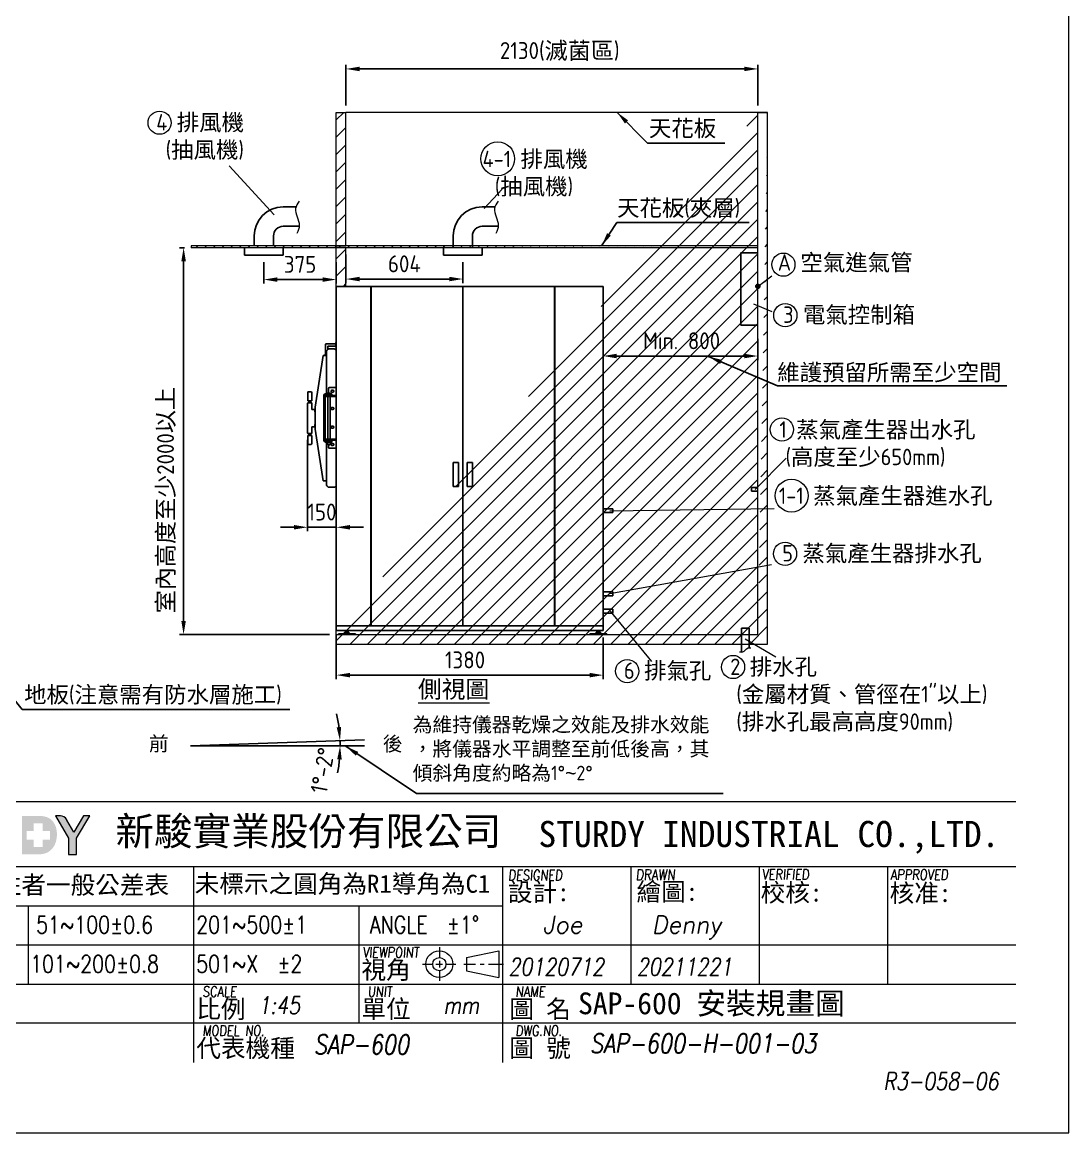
# Model space of a CAD drawing. Header units: millimetres. Extents: x -190767 to -177582, y -8059 to 1211.
# Drawn here: x -182995 to -177582, y -8059 to -2316 of the extents above; entities that cross this region are included whole.
import ezdxf

# ---------------------------------------------------------------- set-up
doc = ezdxf.new("R2010")
doc.units = ezdxf.units.MM
doc.header["$MEASUREMENT"] = 0
doc.linetypes.add('HIDDEN', pattern=[9.525, 6.35, -3.175])
doc.layers.get('0').update_dxf_attribs({"lineweight": 25})
for name, color, linetype, lineweight in [('D', 3, 'Continuous', 13), ('F', 7, 'Continuous', 15), ('H', 2, 'HIDDEN', 15), ('S', 4, 'Continuous', 15), ('T', 4, 'Continuous', 15)]:
    doc.layers.add(name, color=color, linetype=linetype, lineweight=lineweight)
doc.styles.get("Standard").update_dxf_attribs({"font": 'KAIU.TTF'})
doc.styles.add('STU25', font='isocp2.shx')
doc.styles.add('Text', font='romans.shx', dxfattribs={"width": 0.8, "oblique": 10})
doc.dimstyles.new('STU25', dxfattribs={"dimscale": 35, "dimtxt": 2.5, "dimasz": 2, "dimexe": 0.6, "dimexo": 1, "dimgap": 1, "dimtad": 1, "dimdsep": 46, "dimtxsty": 'STU25', "dimcen": 2, "dimazin": 2, "dimtfac": 1, "dimtmove": 0, "dimatfit": 3, "dimfxl": 0, "dimtolj": 1, "dimtzin": 0, "dimarcsym": 0})
doc.dimstyles.new('STU25$7', dxfattribs={"dimscale": 35, "dimtxt": 2.5, "dimasz": 2, "dimexe": 1.25, "dimexo": 0.625, "dimgap": 1, "dimtad": 0, "dimdec": 4, "dimdsep": 46, "dimtxsty": 'STU25', "dimcen": 2.5, "dimazin": 2, "dimtfac": 1, "dimtdec": 4, "dimtmove": 0, "dimatfit": 3, "dimfxl": 0, "dimtolj": 1, "dimtzin": 0, "dimarcsym": 0})
pattern_1 = [(45, (49843.17, 14034.026), (-44.90128, 44.90128), [])]

# ---------------------------------------------------------------- blocks, each defined once
blk = doc.blocks.new('*D1')
at = {"layer": 'D', "color": 0, "lineweight": -2}
for start, end in [(7.18063, 12.36126), (0, 2), (349.63874, 354.81937)]:
    blk.add_arc((-182125.2, -6058.6), 774.4, start, end, dxfattribs=at)
at = {"layer": 'D', "color": 0}
for points in [[(-181368.5, -5962.8), (-181345.3, -5960.9), (-181351.3, -6031.6)], [(-181342.3, -6129.1), (-181365.6, -6128), (-181350.8, -6058.6)]]:
    blk.add_solid(points, dxfattribs=at)
at = {"layer": 'Defpoints', "color": 0}
for p in [(-181224.8, -6027.2), (-182125.2, -6058.6), (-182125.2, -6058.6), (-181351, -6040.6), (-181224.2, -6058.6)]:
    blk.add_point(p, dxfattribs=at)
at = {"layer": 'D', "color": 0, "insert": (-181441.2, -6185.1), "char_height": 87.5, "attachment_point": 5, "rotation": 79.52599, "style": 'STU25'}
blk.add_mtext('1%%D-2%%D', dxfattribs=at)
blk = doc.blocks.new('*D2')
at = {"layer": 'D', "color": 0, "lineweight": -2}
for p, q in [((-181320.2, -3517.3), (-181320.2, -3665.2)), ((-180716.2, -3556.4), (-180716.2, -3665.2)), ((-181250.2, -3644.2), (-180786.2, -3644.2))]:
    blk.add_line(p, q, dxfattribs=at)
at = {"layer": 'D', "color": 0}
for points in [[(-181250.2, -3632.6), (-181250.2, -3655.9), (-181320.2, -3644.2)], [(-180786.2, -3655.9), (-180786.2, -3632.6), (-180716.2, -3644.2)]]:
    blk.add_solid(points, dxfattribs=at)
at = {"layer": 'Defpoints', "color": 0}
for p in [(-181320.2, -3482.3), (-180716.2, -3521.4), (-180716.2, -3644.2)]:
    blk.add_point(p, dxfattribs=at)
at = {"layer": 'D', "color": 0, "insert": (-181018.2, -3565.5), "char_height": 87.5, "attachment_point": 5, "style": 'STU25'}
blk.add_mtext('\\A1;604', dxfattribs=at)
blk = doc.blocks.new('*D4')
at = {"layer": 'D', "color": 0, "lineweight": -2}
for p, q in [((-182155.2, -3482.3), (-182181.1, -3482.3)), ((-182160.1, -5412.3), (-182160.1, -3552.3)), ((-181405.2, -5482.3), (-182181.1, -5482.3))]:
    blk.add_line(p, q, dxfattribs=at)
at = {"layer": 'D', "color": 0}
for points in [[(-182148.4, -3552.3), (-182171.8, -3552.3), (-182160.1, -3482.3)], [(-182171.8, -5412.3), (-182148.4, -5412.3), (-182160.1, -5482.3)]]:
    blk.add_solid(points, dxfattribs=at)
at = {"layer": 'Defpoints', "color": 0}
for p in [(-182160.1, -3482.3), (-182120.2, -3482.3), (-181370.2, -5482.3)]:
    blk.add_point(p, dxfattribs=at)
at = {"layer": 'D', "color": 0, "insert": (-182248.5, -4787.5), "char_height": 87.5, "attachment_point": 5, "rotation": 90, "style": 'STU25'}
blk.add_mtext('\\A1;{\\f標楷體|b0|i0|c136|p65;室內高度至少}2000{\\f標楷體|b0|i0|c136|p65;以上}', dxfattribs=at)
blk = doc.blocks.new('*D8')
at = {"layer": 'D', "color": 0, "lineweight": -2}
for p, q in [((-179990.2, -3953.8), (-179990.2, -4063.4)), ((-179190.2, -3953.8), (-179190.2, -4063.4)), ((-179920.2, -4042.4), (-179260.2, -4042.4))]:
    blk.add_line(p, q, dxfattribs=at)
at = {"layer": 'D', "color": 0}
for points in [[(-179920.2, -4030.7), (-179920.2, -4054.1), (-179990.2, -4042.4)], [(-179260.2, -4054.1), (-179260.2, -4030.7), (-179190.2, -4042.4)]]:
    blk.add_solid(points, dxfattribs=at)
at = {"layer": 'Defpoints', "color": 0}
for p in [(-179990.2, -3918.8), (-179190.2, -3918.8), (-179190.2, -4042.4)]:
    blk.add_point(p, dxfattribs=at)
at = {"layer": 'D', "color": 0, "insert": (-179584.7, -3963.7), "char_height": 87.5, "attachment_point": 5, "style": 'STU25'}
blk.add_mtext('\\A1;{\\Fisocp2.shx;Min. 800}', dxfattribs=at)
blk = doc.blocks.new('*D9')
at = {"layer": 'D', "color": 0, "lineweight": -2}
for p, q in [((-181320.2, -2747.3), (-181320.2, -2536.7)), ((-181250.2, -2557.7), (-179260.2, -2557.7)), ((-179190.2, -2747.3), (-179190.2, -2536.7))]:
    blk.add_line(p, q, dxfattribs=at)
at = {"layer": 'D', "color": 0}
for points in [[(-181250.2, -2546), (-181250.2, -2569.3), (-181320.2, -2557.7)], [(-179260.2, -2569.3), (-179260.2, -2546), (-179190.2, -2557.7)]]:
    blk.add_solid(points, dxfattribs=at)
at = {"layer": 'Defpoints', "color": 0}
for p in [(-179190.2, -2557.7), (-181320.2, -2782.3), (-179190.2, -2782.3)]:
    blk.add_point(p, dxfattribs=at)
at = {"layer": 'D', "color": 0, "insert": (-180214.8, -2467.6), "char_height": 87.5, "attachment_point": 5, "style": 'STU25'}
blk.add_mtext('\\A1;2130({\\f標楷體|b0|i0|c136|p65;滅菌區})', dxfattribs=at)
blk = doc.blocks.new('*D15')
at = {"layer": 'D', "color": 0, "lineweight": -2}
for p, q in [((-181370.2, -5497.3), (-181370.2, -5713.6)), ((-179990.2, -5497.3), (-179990.2, -5713.6)), ((-181300.2, -5692.6), (-180060.2, -5692.6))]:
    blk.add_line(p, q, dxfattribs=at)
at = {"layer": 'D', "color": 0}
for points in [[(-181300.2, -5681), (-181300.2, -5704.3), (-181370.2, -5692.6)], [(-180060.2, -5704.3), (-180060.2, -5681), (-179990.2, -5692.6)]]:
    blk.add_solid(points, dxfattribs=at)
at = {"layer": 'Defpoints', "color": 0}
for p in [(-181370.2, -5462.3), (-179990.2, -5462.3), (-179990.2, -5692.6)]:
    blk.add_point(p, dxfattribs=at)
at = {"layer": 'D', "color": 0, "insert": (-180704.6, -5613.9), "char_height": 87.5, "attachment_point": 5, "style": 'STU25'}
blk.add_mtext('\\A1;1380', dxfattribs=at)
blk = doc.blocks.new('*D16')
at = {"layer": 'D', "color": 0, "lineweight": -2}
for p, q in [((-181519.2, -4475.7), (-181519.2, -4948.9)), ((-181370.2, -4743), (-181370.2, -4948.9)), ((-181589.2, -4927.9), (-181659.2, -4927.9)), ((-181519.2, -4927.9), (-181370.2, -4927.9)), ((-181300.2, -4927.9), (-181230.2, -4927.9))]:
    blk.add_line(p, q, dxfattribs=at)
at = {"layer": 'D', "color": 0}
for points in [[(-181589.2, -4939.6), (-181589.2, -4916.2), (-181519.2, -4927.9)], [(-181300.2, -4916.2), (-181300.2, -4939.6), (-181370.2, -4927.9)]]:
    blk.add_solid(points, dxfattribs=at)
at = {"layer": 'Defpoints', "color": 0}
for p in [(-181519.2, -4440.7), (-181370.2, -4708), (-181370.2, -4927.9)]:
    blk.add_point(p, dxfattribs=at)
at = {"layer": 'D', "color": 0, "insert": (-181444.7, -4849.2), "char_height": 87.5, "attachment_point": 5, "style": 'STU25'}
blk.add_mtext('\\A1;{\\Fisocp2.shx;150}', dxfattribs=at)
blk = doc.blocks.new('*D19')
at = {"layer": 'D', "color": 0, "lineweight": -2}
for p, q in [((-181745.2, -3556.4), (-181745.2, -3668)), ((-181370.2, -3556.4), (-181370.2, -3668)), ((-181675.2, -3647), (-181440.2, -3647))]:
    blk.add_line(p, q, dxfattribs=at)
at = {"layer": 'D', "color": 0}
for points in [[(-181675.2, -3635.4), (-181675.2, -3658.7), (-181745.2, -3647)], [(-181440.2, -3658.7), (-181440.2, -3635.4), (-181370.2, -3647)]]:
    blk.add_solid(points, dxfattribs=at)
at = {"layer": 'Defpoints', "color": 0}
for p in [(-181745.2, -3521.4), (-181370.2, -3521.4), (-181370.2, -3647)]:
    blk.add_point(p, dxfattribs=at)
at = {"layer": 'D', "color": 0, "insert": (-181557.7, -3568.3), "char_height": 87.5, "attachment_point": 5, "style": 'STU25'}
blk.add_mtext('\\A1;375', dxfattribs=at)
blk = doc.blocks.new('新駿LOGO')
at = {"layer": 'F'}
h = blk.add_hatch(color=256, dxfattribs=at)
edge = h.paths.add_edge_path()
edge.add_spline(control_points=[(-514.87, -443.62), (-514.87, -443.62), (-513.05, -443.62), (-513.05, -443.62)], knot_values=[-9, -9, -9, -9, -8, -8, -8, -8], degree=3, periodic=0)
edge.add_spline(control_points=[(-513.05, -443.62), (-512.51, -443.62), (-512.09, -443.52), (-511.79, -443.32)], knot_values=[-8, -8, -8, -8, -7, -7, -7, -7], degree=3, periodic=0)
edge.add_spline(control_points=[(-511.79, -443.32), (-511.48, -443.12), (-511.25, -442.85), (-511.09, -442.5)], knot_values=[-7, -7, -7, -7, -6, -6, -6, -6], degree=3, periodic=0)
edge.add_spline(control_points=[(-511.09, -442.5), (-510.93, -442.15), (-510.85, -441.76), (-510.85, -441.32)], knot_values=[-6, -6, -6, -6, -5, -5, -5, -5], degree=3, periodic=0)
edge.add_spline(control_points=[(-510.85, -441.32), (-510.85, -440.87), (-510.93, -440.49), (-511.1, -440.17)], knot_values=[-5, -5, -5, -5, -4, -4, -4, -4], degree=3, periodic=0)
edge.add_spline(control_points=[(-511.1, -440.17), (-511.27, -439.85), (-511.49, -439.61), (-511.78, -439.45)], knot_values=[-4, -4, -4, -4, -3, -3, -3, -3], degree=3, periodic=0)
edge.add_spline(control_points=[(-511.78, -439.45), (-512.06, -439.29), (-512.46, -439.2), (-512.97, -439.2)], knot_values=[-3, -3, -3, -3, -2, -2, -2, -2], degree=3, periodic=0)
edge.add_spline(control_points=[(-512.97, -439.2), (-512.97, -439.2), (-514.87, -439.2), (-514.87, -439.2)], knot_values=[-2, -2, -2, -2, -1, -1, -1, -1], degree=3, periodic=0)
edge.add_spline(control_points=[(-514.87, -439.2), (-514.87, -439.2), (-514.87, -443.62), (-514.87, -443.62)], knot_values=[-1, -1, -1, -1, 0, 0, 0, 0], degree=3, periodic=0)
h.paths.add_polyline_path([(-514.34, -441.95), (-514.34, -440.92), (-513.51, -440.92), (-513.51, -440.07), (-512.48, -440.07), (-512.48, -440.92), (-511.64, -440.92), (-511.64, -441.95), (-512.48, -441.95), (-512.48, -442.77), (-513.51, -442.77), (-513.51, -441.95)], flags=16)
h = blk.add_hatch(color=256, dxfattribs=at)
edge = h.paths.add_edge_path()
edge.add_spline(control_points=[(-509.51, -443.62), (-509.51, -443.62), (-509.51, -441.77), (-509.51, -441.77), (-509.51, -441.77), (-511, -439.2), (-511, -439.2), (-511, -439.2), (-510.64, -439.2), (-510.64, -439.2), (-510.64, -439.2), (-510.3, -439.19), (-510.04, -439.32), (-509.79, -439.45), (-509.71, -439.68), (-509.71, -439.68), (-509.71, -439.68), (-508.9, -441.07), (-508.9, -441.07), (-508.9, -441.07), (-507.78, -439.2), (-507.78, -439.2), (-507.78, -439.2), (-507.05, -439.2), (-507.05, -439.2), (-507.05, -439.2), (-508.59, -441.77), (-508.59, -441.77), (-508.59, -441.77), (-508.59, -443.62), (-508.59, -443.62), (-508.59, -443.62), (-509.51, -443.62), (-509.51, -443.62)], knot_values=[0, 0, 0, 0, 1, 1, 1, 2, 2, 2, 3, 3, 3, 4, 4, 4, 5, 5, 5, 6, 6, 6, 7, 7, 7, 8, 8, 8, 9, 9, 9, 10, 10, 10, 11, 11, 11, 11], degree=3, periodic=1)
at = {"layer": 'F', "lineweight": 0}
blk.add_open_spline([(-509.51, -443.62), (-509.51, -443.62), (-509.51, -441.77), (-509.51, -441.77), (-509.51, -441.77), (-511, -439.2), (-511, -439.2), (-511, -439.2), (-510.64, -439.2), (-510.64, -439.2), (-510.64, -439.2), (-510.3, -439.19), (-510.04, -439.32), (-509.79, -439.45), (-509.71, -439.68), (-509.71, -439.68), (-509.71, -439.68), (-508.9, -441.07), (-508.9, -441.07), (-508.9, -441.07), (-507.78, -439.2), (-507.78, -439.2), (-507.78, -439.2), (-507.05, -439.2), (-507.05, -439.2), (-507.05, -439.2), (-508.59, -441.77), (-508.59, -441.77), (-508.59, -441.77), (-508.59, -443.62), (-508.59, -443.62), (-508.59, -443.62), (-509.51, -443.62), (-509.51, -443.62)], degree=3, knots=[0, 0, 0, 0, 1, 1, 1, 2, 2, 2, 3, 3, 3, 4, 4, 4, 5, 5, 5, 6, 6, 6, 7, 7, 7, 8, 8, 8, 9, 9, 9, 10, 10, 10, 11, 11, 11, 11], dxfattribs=at)
at = {"attachment_point": 1, "style": 'STU25'}
for s, insert, char_height in [('{\\f標楷體|b0|i0|c136|p65;新駿實業股份有限公司}', (-504.12, -439.33), 3.25), ('{\\f標楷體|b0|i0|c136|p65;STURDY\\H0.9667x; \\H1.034x;INDUSTRIAL CO.,LTD.}', (-455.51, -439.78), 3)]:
    blk.add_mtext(s, dxfattribs=dict(at, insert=insert, char_height=char_height))
blk = doc.blocks.new('H421')
at = {"layer": 'F', "color": 7}
for p, q in [((155.91, 38.09), (286.91, 38.09)), ((211.36, 38.09), (286.91, 38.09)), ((155.91, 30.59), (286.91, 30.59)), ((192.41, 30.59), (192.41, 17.09)), ((242.66, 30.59), (242.66, 17.09)), ((257.41, 30.59), (257.41, 17.09)), ((272.16, 30.59), (272.16, 17.09)), ((155.91, 26.09), (227.91, 26.09)), ((173.41, 26.09), (173.41, 17.09)), ((211.41, 26.09), (211.41, 17.09)), ((155.91, 21.59), (286.91, 21.59)), ((214.91, 21.59), (286.91, 21.59)), ((227.91, 21.59), (286.91, 21.59)), ((155.91, 17.09), (286.91, 17.09)), ((211.41, 17.09), (211.41, 12.59)), ((227.91, 17.09), (227.91, 8.09)), ((286.91, 12.59), (155.91, 12.59))]:
    blk.add_line(p, q, dxfattribs=at)
at = {"layer": 'F'}
for p, q in [((227.91, 30.59), (227.91, 17.09)), ((192.41, 17.09), (192.41, 8.09))]:
    blk.add_line(p, q, dxfattribs=at)
at = {"layer": 'F', "color": 0}
for p, q in [((220.66, 21.32), (220.66, 20.14)), ((223.77, 20.14), (227.5, 20.92)), ((227.5, 20.92), (227.5, 17.84)), ((218.72, 19.38), (219.89, 19.38)), ((220.27, 19.38), (221.04, 19.38)), ((220.66, 19.77), (220.66, 19)), ((221.42, 19.38), (222.57, 19.38)), ((223.49, 19.38), (224.81, 19.38)), ((223.77, 20.14), (223.77, 18.62)), ((225.34, 19.38), (225.81, 19.38)), ((226.31, 19.38), (228.03, 19.38)), ((220.66, 18.62), (220.66, 17.45)), ((223.77, 18.62), (227.5, 17.84))]:
    blk.add_line(p, q, dxfattribs=at)
for radius in [1.54, 0.762]:
    blk.add_circle((220.66, 19.38), radius, dxfattribs=at)
blk.add_blockref('新駿LOGO', (687.56, 475.62))
at = {"layer": 'F', "lineweight": -3}
for s, height, p in [('未標註者一般公差表', 2.076, (164.12, 27.45)), ('未標示之圓角為R1導角為C1', 2.0757, (192.54, 27.58)), ('設計:', 2.076, (228.54, 26.61)), ('繪圖:', 2.076, (243.32, 26.66)), ('校核:', 2.076, (257.59, 26.57)), ('核准:', 2.076, (272.41, 26.52)), ('視角', 2.076, (211.71, 17.69)), ('比例', 2.076, (192.73, 13.19)), ('單位', 2.076, (211.71, 13.19)), ('圖 名', 2.076, (228.7, 13.19)), ('代表機種', 2.076, (192.73, 8.69)), ('圖 號', 2.076, (228.7, 8.69))]:
    blk.add_text(s, height=height, dxfattribs=at).set_placement(p)
at = {"layer": 'F', "color": 1, "lineweight": 15, "style": 'Text', "oblique": 5, "width": 0.8}
for s, height, p in [('DESIGNED', 1.2, (228.57, 29.01)), ('DRAWN', 1.245, (243.23, 29.03)), ('VERIFIED', 1.2, (257.72, 29.09)), ('APPROVED', 1.2, (272.5, 29.06)), ('VIEWPOINT', 1.2, (211.83, 20.13)), ('SCALE', 1.2, (193.44, 15.63)), ('UNIT', 1.2, (212.42, 15.63)), ('NAME', 1.2, (229.41, 15.63)), ('MODEL NO.', 1.2, (193.44, 11.13)), ('DWG.NO.', 1.2, (229.41, 11.13))]:
    blk.add_text(s, height=height, dxfattribs=at).set_placement(p)
at = {"layer": 'F', "lineweight": 20, "style": 'Text', "width": 0.8}
for s, p in [('51~100±0.6', (174.32, 22.91)), ('201~500±1', (192.72, 22.91)), ('ANGLE  ±1%%D', (212.68, 22.91)), ('101~200±0.8', (173.63, 18.41)), ('501~X  ±2', (192.72, 18.41))]:
    blk.add_text(s, height=2, dxfattribs=at).set_placement(p)

msp = doc.modelspace()

# ---------------------------------------------------------------- hatches: boundary and pattern name
msp.add_hatch(color=256).paths.add_polyline_path([(-179179.435, -3682.264, 1), (-179200.957, -3682.264, 1)])
at = {"layer": 'H', "ltscale": 5}
h = msp.add_hatch(dxfattribs=at)
h.set_pattern_fill('ANSI31', color=256, scale=20, style=0)
h.set_pattern_definition(pattern_1)
h.paths.add_polyline_path([(-181320.196, -2782.264), (-181370.196, -2782.264), (-181370.196, -3472.264), (-181320.196, -3472.264)])
h = msp.add_hatch(dxfattribs=at)
h.set_pattern_fill('ANSI31', color=256, scale=20, style=0)
h.set_pattern_definition(pattern_1)
h.paths.add_polyline_path([(-179190.196, -2782.264), (-179140.196, -2782.264)], flags=16)
h.paths.add_polyline_path([(-179190.196, -2782.264), (-179140.196, -2782.264)], flags=16)
h.paths.add_polyline_path([(-179190.196, -2782.264), (-179140.196, -2782.264)], flags=0)
h.paths.add_polyline_path([(-179190.196, -2782.264), (-179140.196, -2782.264)], flags=0)
h.paths.add_polyline_path([(-179190.196, -2782.264), (-179140.196, -2782.264)], flags=0)
h.paths.add_polyline_path([(-179190.196, -2782.264), (-179140.196, -2782.264)], flags=0)
h.paths.add_polyline_path([(-179190.196, -2782.264), (-179140.196, -2782.264)], flags=0)
h.paths.add_polyline_path([(-179190.196, -2782.264), (-179140.196, -2782.264)], flags=0)
h.paths.add_polyline_path([(-179190.196, -2782.264), (-179140.196, -2782.264)], flags=0)
h.paths.add_polyline_path([(-179190.196, -2782.264), (-179140.196, -2782.264)], flags=0)
h.paths.add_polyline_path([(-179190.196, -2782.264), (-179140.196, -2782.264)], flags=0)
h.paths.add_polyline_path([(-179190.196, -2782.264), (-179140.196, -2782.264)], flags=0)
h.paths.add_polyline_path([(-179190.196, -2782.264), (-179140.196, -2782.264)], flags=0)
h.paths.add_polyline_path([(-179190.196, -2782.264), (-179140.196, -2782.264)], flags=0)
h.paths.add_polyline_path([(-179190.196, -2782.264), (-179140.196, -2782.264)], flags=0)
h.paths.add_polyline_path([(-179190.196, -2782.264), (-179140.196, -2782.264)], flags=0)
h.paths.add_polyline_path([(-179190.196, -2782.264), (-179140.196, -2782.264)], flags=0)
h.paths.add_polyline_path([(-179190.196, -2782.264), (-179140.196, -2782.264)], flags=0)
h.paths.add_polyline_path([(-179190.196, -2782.264), (-179140.196, -2782.264)], flags=0)
h.paths.add_polyline_path([(-179190.196, -2782.264), (-179140.196, -2782.264)], flags=0)
h.paths.add_polyline_path([(-179190.196, -2782.264), (-179140.196, -2782.264)], flags=0)
h.paths.add_polyline_path([(-179190.196, -2782.264), (-179140.196, -2782.264)], flags=0)
h.paths.add_polyline_path([(-179190.196, -2782.264), (-179140.196, -2782.264)], flags=0)
h.paths.add_polyline_path([(-179190.196, -2782.264), (-179140.196, -2782.264)], flags=0)
edge = h.paths.add_edge_path()
edge.add_line((-179140.196, -5532.264), (-179140.196, -2782.264))
edge.add_line((-179190.196, -5482.264), (-179190.196, -2782.264))
edge.add_line((-181370.196, -5532.264), (-179140.196, -5532.264))
edge.add_line((-181370.196, -5482.264), (-179190.196, -5482.264))
edge.add_line((-181370.196, -5482.264), (-181370.196, -5532.264))
at = {"layer": 'H'}
h = msp.add_hatch(dxfattribs=at)
h.set_pattern_fill('ANSI31', color=256, scale=10, style=0)
h.set_pattern_definition([(45, (33006.663, 15133.666), (-22.4506403, 22.4506403), [])])
h.paths.add_polyline_path([(-181370.196, -3472.264), (-182120.196, -3472.264), (-182120.196, -3482.264), (-181370.196, -3482.264)])
h = msp.add_hatch(dxfattribs=at)
h.set_pattern_fill('ANSI31', color=256, scale=20, style=0)
h.set_pattern_definition(pattern_1)
h.paths.add_polyline_path([(-181320.196, -3482.264), (-181370.196, -3482.264), (-181370.196, -3682.264), (-181320.196, -3682.264)])
h = msp.add_hatch(dxfattribs=at)
h.set_pattern_fill('ANSI31', color=256, scale=10, style=0)
h.set_pattern_definition([(45, (49845.38, 14034.026), (-22.4506403, 22.4506403), [])])
edge = h.paths.add_edge_path()
edge.add_line((-181367.989, -3482.264), (-181367.989, -3472.264))
edge.add_line((-181367.989, -3472.264), (-181317.989, -3472.264))
edge.add_line((-179187.989, -3472.264), (-181367.989, -3472.264))
edge.add_line((-179187.989, -3482.264), (-181367.989, -3482.264))
edge.add_line((-179187.989, -3482.88), (-179187.989, -3472.264))

# ---------------------------------------------------------------- linework, layer by layer
for p, q in [((-181645.196, -3271.516), (-181579.276, -3271.516)), ((-180616.196, -3271.516), (-180550.276, -3271.516)), ((-181645.196, -3371.516), (-181561.902, -3371.516)), ((-180616.196, -3371.516), (-180532.902, -3371.516)), ((-181795.196, -3472.264), (-181795.196, -3421.516)), ((-181695.196, -3472.264), (-181695.196, -3421.516)), ((-180766.196, -3482.264), (-180766.196, -3421.516)), ((-180666.196, -3482.264), (-180666.196, -3421.516)), ((-181845.196, -3482.264), (-181845.196, -3521.408)), ((-181645.196, -3482.264), (-181645.196, -3521.408)), ((-180816.196, -3482.264), (-180816.196, -3521.408)), ((-180616.196, -3482.264), (-180616.196, -3521.408)), ((-181845.196, -3521.408), (-181645.196, -3521.408)), ((-180816.196, -3521.408), (-180616.196, -3521.408)), ((-181370.196, -5462.264), (-181370.196, -3682.264)), ((-181370.196, -3682.264), (-179990.196, -3682.264)), ((-180716.196, -3682.264), (-180716.196, -5437.264)), ((-180715.196, -3682.264), (-180715.196, -5437.264)), ((-180241.196, -3682.264), (-180241.196, -5437.264)), ((-180240.196, -5437.264), (-180240.196, -3682.264)), ((-179990.196, -3682.264), (-179990.196, -3707.264)), ((-179990.196, -5462.264), (-179990.196, -3707.264)), ((-181426.196, -3981.764), (-181426.196, -4037.764)), ((-181372.196, -3978.764), (-181423.196, -3978.764)), ((-181420.196, -4030.964), (-181420.196, -4017.964)), ((-181414.196, -3990.764), (-181414.196, -4007.572)), ((-181372.196, -3990.764), (-181414.196, -3990.764)), ((-181408.196, -4005.964), (-181382.196, -4005.964)), ((-181372.196, -3997.264), (-181372.196, -3972.264)), ((-181372.196, -3972.264), (-181370.196, -3972.264)), ((-181370.196, -3997.264), (-181372.196, -3997.264)), ((-181370.196, -3972.264), (-181370.196, -3997.264)), ((-181370.196, -4017.964), (-181370.196, -4058.464)), ((-181438.396, -4039.764), (-181479.196, -4305.964)), ((-181438.396, -4039.764), (-181420.196, -4039.764)), ((-181432.696, -4037.764), (-181420.196, -4037.764)), ((-181432.696, -4039.764), (-181432.696, -4037.764)), ((-181420.196, -4030.964), (-181420.196, -4237.264)), ((-181370.196, -4038.464), (-181370.196, -4688.464)), ((-181518.243, -4273.949), (-181518.243, -4231.742)), ((-181513.243, -4226.742), (-181502.243, -4226.742)), ((-181497.243, -4273.949), (-181497.243, -4231.742)), ((-181434.196, -4479.264), (-181434.196, -4245.264)), ((-181428.196, -4245.264), (-181428.196, -4479.264)), ((-181426.196, -4237.264), (-181394.196, -4237.264)), ((-181394.196, -4243.264), (-181426.196, -4243.264)), ((-181424.196, -4246.264), (-181424.196, -4252.264)), ((-181424.196, -4246.264), (-181370.196, -4246.264)), ((-181416.696, -4237.264), (-181416.696, -4235.264)), ((-181399.696, -4235.264), (-181416.696, -4235.264)), ((-181410.196, -4209.956), (-181410.196, -4235.264)), ((-181405.196, -4204.956), (-181375.196, -4204.956)), ((-181399.696, -4237.264), (-181399.696, -4235.264)), ((-181394.196, -4237.264), (-181394.196, -4243.264)), ((-181370.196, -4209.956), (-181370.196, -4514.572)), ((-181517.743, -4284.714), (-181519.243, -4286.214)), ((-181519.243, -4286.214), (-181519.243, -4440.714)), ((-181518.243, -4273.949), (-181497.243, -4273.949)), ((-181517.743, -4284.714), (-181497.743, -4284.714)), ((-181512.493, -4284.714), (-181512.493, -4273.949)), ((-181502.993, -4284.714), (-181502.993, -4273.949)), ((-181497.743, -4284.714), (-181496.243, -4286.214)), ((-181496.243, -4286.214), (-181496.243, -4318.464)), ((-181479.196, -4420.964), (-181479.196, -4305.964)), ((-181479.196, -4420.964), (-181479.196, -4305.964)), ((-181424.196, -4252.264), (-181370.196, -4252.264)), ((-181496.243, -4318.464), (-181482.743, -4318.464)), ((-181481.243, -4319.964), (-181482.743, -4318.464)), ((-181481.243, -4319.964), (-181481.243, -4330.964)), ((-181481.243, -4330.964), (-181478.78, -4330.964)), ((-181496.243, -4408.464), (-181496.243, -4440.714)), ((-181482.743, -4408.464), (-181496.243, -4408.464)), ((-181482.743, -4408.464), (-181481.243, -4406.964)), ((-181478.78, -4395.964), (-181481.243, -4395.964)), ((-181481.243, -4395.964), (-181481.243, -4406.964)), ((-181438.396, -4687.164), (-181479.196, -4420.964)), ((-181517.743, -4442.214), (-181519.243, -4440.714)), ((-181518.243, -4452.98), (-181497.243, -4452.98)), ((-181518.243, -4452.98), (-181518.243, -4495.186)), ((-181497.743, -4442.214), (-181517.743, -4442.214)), ((-181512.493, -4442.214), (-181512.493, -4452.98)), ((-181502.993, -4442.214), (-181502.993, -4452.98)), ((-181497.743, -4442.214), (-181496.243, -4440.714)), ((-181497.243, -4452.98), (-181497.243, -4495.186)), ((-181424.196, -4478.264), (-181424.196, -4472.264)), ((-181424.196, -4472.264), (-181370.196, -4472.264)), ((-181424.196, -4478.264), (-181370.196, -4478.264)), ((-181513.243, -4500.186), (-181502.243, -4500.186)), ((-181394.196, -4481.264), (-181426.196, -4481.264)), ((-181394.196, -4487.264), (-181426.196, -4487.264)), ((-181420.196, -4487.264), (-181420.196, -4695.964)), ((-181414.696, -4494.496), (-181412.196, -4502.264)), ((-181412.196, -4502.264), (-181404.196, -4502.264)), ((-181410.196, -4502.264), (-181410.196, -4514.572)), ((-181405.196, -4519.572), (-181375.196, -4519.572)), ((-181404.196, -4502.264), (-181401.696, -4494.496)), ((-181394.196, -4481.264), (-181394.196, -4487.264)), ((-180765.196, -4592.264), (-180765.196, -4717.264)), ((-180738.196, -4592.264), (-180765.196, -4592.264)), ((-180738.196, -4717.264), (-180738.196, -4592.264)), ((-180693.196, -4717.264), (-180693.196, -4592.264)), ((-180693.196, -4592.264), (-180666.196, -4592.264)), ((-180666.196, -4592.264), (-180666.196, -4717.264)), ((-181420.196, -4687.164), (-181438.396, -4687.164)), ((-181420.196, -4695.964), (-181420.196, -4707.964)), ((-181370.196, -4707.964), (-181370.196, -4668.464)), ((-181407.196, -4720.964), (-181383.196, -4720.964)), ((-180765.196, -4717.264), (-180738.196, -4717.264)), ((-180666.196, -4717.264), (-180693.196, -4717.264)), ((-179222.571, -4721.911), (-179222.571, -4741.911)), ((-179222.571, -4721.911), (-179190.196, -4721.911)), ((-179222.571, -4741.911), (-179190.196, -4741.911)), ((-179990.196, -4852.264), (-179990.196, -4832.264)), ((-179990.196, -4832.264), (-179940.196, -4832.264)), ((-179940.196, -4852.264), (-179990.196, -4852.264)), ((-179940.196, -4832.264), (-179940.196, -4852.264)), ((-179990.196, -5262.264), (-179940.196, -5262.264)), ((-179940.196, -5282.264), (-179990.196, -5282.264)), ((-179940.196, -5262.264), (-179940.196, -5282.264)), ((-179940.196, -5352.264), (-179990.196, -5352.264)), ((-179990.196, -5372.264), (-179940.196, -5372.264)), ((-179940.196, -5372.264), (-179940.196, -5352.264)), ((-181370.196, -5437.264), (-179990.196, -5437.264)), ((-179235.196, -5449.889), (-179275.196, -5449.889)), ((-179275.196, -5449.889), (-179275.196, -5573.146)), ((-179235.196, -5449.889), (-179235.196, -5551.313)), ((-181370.196, -5462.264), (-179990.196, -5462.264)), ((-181359.696, -5479.264), (-181270.696, -5479.264)), ((-181359.696, -5482.264), (-181359.696, -5479.264)), ((-181270.696, -5482.264), (-181359.696, -5482.264)), ((-181325.588, -5479.264), (-181325.588, -5471.264)), ((-181325.588, -5471.264), (-181304.804, -5471.264)), ((-181321.196, -5462.264), (-181321.196, -5471.264)), ((-181309.196, -5462.264), (-181321.196, -5462.264)), ((-181309.196, -5471.264), (-181309.196, -5462.264)), ((-181304.804, -5471.264), (-181304.804, -5479.264)), ((-181270.696, -5479.264), (-181270.696, -5482.264)), ((-180059.696, -5479.264), (-179970.696, -5479.264)), ((-180059.696, -5482.264), (-180059.696, -5479.264)), ((-179970.696, -5482.264), (-180059.696, -5482.264)), ((-180025.588, -5479.264), (-180025.588, -5471.264)), ((-180025.588, -5471.264), (-180004.804, -5471.264)), ((-180021.196, -5462.264), (-180021.196, -5471.264)), ((-180009.196, -5462.264), (-180021.196, -5462.264)), ((-180009.196, -5471.264), (-180009.196, -5462.264)), ((-180004.804, -5471.264), (-180004.804, -5479.264)), ((-179970.696, -5479.264), (-179970.696, -5482.264)), ((-182125.248, -6058.641), (-181224.797, -6027.196)), ((-182125.248, -6058.641), (-181224.248, -6058.641))]:
    msp.add_line(p, q)
at = {"ltscale": 5}
for p, q in [((-181191.196, -5436.264), (-181191.196, -3682.264)), ((-181189.196, -3682.264), (-181189.196, -5436.264))]:
    msp.add_line(p, q, dxfattribs=at)
at = {"ltscale": 0.5}
for p, q in [((-181414.696, -4243.264), (-181414.696, -4246.264)), ((-181401.696, -4243.264), (-181401.696, -4246.264)), ((-181414.696, -4252.264), (-181414.696, -4472.264)), ((-181401.696, -4252.264), (-181401.696, -4472.264)), ((-181414.696, -4478.264), (-181414.696, -4481.264)), ((-181401.696, -4478.264), (-181401.696, -4481.264)), ((-181414.696, -4487.264), (-181414.696, -4494.496)), ((-181401.696, -4487.264), (-181401.696, -4494.496))]:
    msp.add_line(p, q, dxfattribs=at)
msp.add_lwpolyline([(-179190.196, -3508.394), (-179277.782, -3508.394), (-179277.782, -3882.264), (-179190.196, -3882.264)])
for points in [[(-181392.696, -4219.517), (-181387.696, -4219.517, -1), (-181387.696, -4229.517), (-181392.696, -4229.517, -1)], [(-181392.696, -4309.326), (-181387.696, -4309.326, -1), (-181387.696, -4319.326), (-181392.696, -4319.326, -1)], [(-181392.696, -4415.202), (-181387.696, -4415.202, 1), (-181387.696, -4405.202), (-181392.696, -4405.202, 1)], [(-181392.696, -4505.011), (-181387.696, -4505.011, 1), (-181387.696, -4495.011), (-181392.696, -4495.011, 1)]]:
    msp.add_lwpolyline(points, format="xyb", close=True)
msp.add_circle((-179190.196, -3682.264), 10.761)
for centre, radius, start, end in [((-181645.196, -3421.516), 150, 90, 180), ((-180616.196, -3421.516), 150, 90, 180), ((-181645.196, -3421.516), 50, 90, 180), ((-180616.196, -3421.516), 50, 90, 180), ((-181423.196, -3981.764), 3, 90, 180), ((-181408.196, -4017.964), 12, 90, 180), ((-181382.196, -4017.964), 12, 0, 90), ((-181513.243, -4231.742), 5, 90, 180), ((-181502.243, -4231.742), 5, 0, 90), ((-181426.196, -4245.264), 8, 90, 180), ((-181426.196, -4245.264), 2, 90, 180), ((-181405.196, -4209.956), 5, 90, 180), ((-181375.196, -4209.956), 5, 0, 90), ((-181426.196, -4479.264), 8, 180, 270), ((-181426.196, -4479.264), 2, 180, 270), ((-181513.243, -4495.186), 5, 180, 270), ((-181502.243, -4495.186), 5, 270, 0), ((-181405.196, -4514.572), 5, 180, 270), ((-181375.196, -4514.572), 5, 270, 0), ((-181407.196, -4707.964), 13, 180, 270), ((-181383.196, -4707.964), 13, 270, 0)]:
    msp.add_arc(centre, radius, start, end)
at = {"layer": 'D'}
for p, q in [((-181692.485, -3312.099), (-181923.624, -3059.017)), ((-180605.846, -3279.467), (-180512.776, -3179.905)), ((-179190.196, -3682.264), (-179117.254, -3628.209)), ((-179212.629, -3772.583), (-179118.589, -3812.497)), ((-179203.541, -4732.418), (-179043.164, -4570.155)), ((-179956.056, -4842.264), (-179106.3, -4830.158)), ((-179956.056, -5270.68), (-179119.883, -5120.927)), ((-179954.713, -5361.881), (-179740.163, -5621.959)), ((-179255.321, -5505.165), (-179097.717, -5598.331)), ((-180947.158, -5835.246), (-180578.194, -5835.246))]:
    msp.add_line(p, q, dxfattribs=at)
for centre, radius in [((-182284.173, -2835.716), 60), ((-180535.553, -3022.252), 87.5), ((-179058.145, -3569.812), 60), ((-179048.19, -3831.137), 60), ((-179065.832, -4422.826), 60), ((-179015.703, -4764.507), 85), ((-179049.631, -5064.869), 60), ((-179865.887, -5671.816), 60), ((-179318.54, -5650.566), 60)]:
    msp.add_circle(centre, radius, dxfattribs=at)
for points in [[(-181562.961, -3241.939), (-181581.224, -3279.843), (-181561.557, -3366.181), (-181574.2, -3408.297)], [(-180533.961, -3241.939), (-180552.224, -3279.843), (-180532.557, -3366.181), (-180545.2, -3408.297)], [(-179285.86, -5572.006), (-179267.531, -5572.006), (-179241.125, -5552.137), (-179225.903, -5552.137)]]:
    msp.add_spline(points, degree=3, dxfattribs=at)
at = {"layer": 'F', "color": 6}
msp.add_lwpolyline([(-190767.145, 1210.622), (-190767.145, -8059.378), (-177582.145, -8059.378), (-177582.145, 1210.622)], close=True, dxfattribs=at)
msp.add_lwpolyline([(-190767.145, 1210.622), (-190767.145, -8059.378), (-177582.145, -8059.378), (-177582.145, 1210.622)], close=True, dxfattribs=at)
at = {"layer": 'S'}
for p, q in [((-181370.196, -5532.264), (-181370.196, -2782.264)), ((-181370.196, -2782.264), (-181320.196, -2782.264)), ((-181370.196, -2782.264), (-181320.196, -2782.264)), ((-179190.196, -2782.264), (-181320.196, -2782.264)), ((-181320.196, -3472.264), (-181320.196, -2782.264)), ((-179190.196, -5482.264), (-179190.196, -2782.264)), ((-179140.196, -2782.264), (-179190.196, -2782.264)), ((-179190.196, -2782.264), (-179140.196, -2782.264)), ((-179140.196, -5532.264), (-179140.196, -2782.264)), ((-179190.196, -3472.264), (-182120.196, -3472.264)), ((-182120.196, -3472.264), (-182120.196, -3482.264)), ((-179190.196, -3482.264), (-182120.196, -3482.264)), ((-181370.196, -3472.264), (-181320.196, -3472.264)), ((-181370.196, -3482.264), (-181370.196, -3472.264)), ((-181320.196, -3682.264), (-181320.196, -3482.264)), ((-179190.196, -3482.88), (-179190.196, -3472.264)), ((-181370.196, -3682.264), (-181320.196, -3682.264)), ((-181370.196, -5482.264), (-179190.196, -5482.264)), ((-181370.196, -5482.264), (-181370.196, -5532.264)), ((-181370.196, -5532.264), (-179140.196, -5532.264))]:
    msp.add_line(p, q, dxfattribs=at)

# ---------------------------------------------------------------- block references
at = {"xscale": 45, "yscale": 45, "zscale": 45}
msp.add_blockref('H421', (-190767.145, -8059.378), dxfattribs=at)

# ---------------------------------------------------------------- texts
at = {"layer": 'D', "color": 4}
msp.add_text('SAP-600 安裝規畫圖', height=112.5, dxfattribs=at).set_placement((-180120.23, -7446.343))
at = {"layer": 'D', "attachment_point": 1}
for s, insert, char_height in [('{\\Fisocp2.shx;\\C3;4 \\f標楷體|b0|i0|c136|p65;排風機\\P\\Fisocp2.shx; (\\f標楷體|b0|i0|c136|p65;抽風機\\Fisocp2.shx;)}', (-182301.492, -2791.449), 85), ('{\\C3;天花板 }', (-179753.675, -2822.081), 85), ('{\\Fisocp2.shx;\\C3;4-1 \\f標楷體|b0|i0|c136|p65;排風機\\P\\f???|b0|i0|c0|p65;  \\Fisocp2.shx;(\\f標楷體|b0|i0|c136|p65;抽風機\\Fisocp2.shx;)}', (-180613.74, -2981.103), 85), ('{\\C3;天花板\\Fisocp2.shx;(\\f標楷體|b0|i0|c136|p65;夾層\\Fisocp2.shx;)}', (-179918.301, -3233.634), 85), ('{\\Fisocp2.shx;\\C3;A \\f標楷體|b0|i0|c136|p65;空氣進氣管}', (-179087.162, -3515.769), 85), ('{\\Fisocp2.shx;\\C3;3 \\f標楷體|b0|i0|c136|p65;電氣控制箱}', (-179059.223, -3786.001), 85), ('{\\C3;維護預留所需至少空間}', (-179089.851, -4084.46), 85), ('{\\Fisocp2.shx;\\C3;1 \\f標楷體|b0|i0|c136|p65;蒸氣產生器出水孔\\P\\f???|b0|i0|c136|p17; \\Fisocp2.shx;(\\f標楷體|b0|i0|c136|p65;高度至少\\Fisocp2.shx;650mm)}', (-179078.845, -4380.093), 85), ('{\\Fisocp2.shx;\\C3;1-1\\Fisocp3.shx; \\f標楷體|b0|i0|c136|p65;蒸氣產生器進水孔}', (-179081.575, -4722.398), 85), ('{\\Fisocp2.shx;\\C3;5\\Fisocp3.shx; \\f標楷體|b0|i0|c136|p65;蒸氣產生器排水孔}', (-179064.079, -5019.599), 85), ('{\\Fisocp2.shx;\\C3;6 \\f標楷體|b0|i0|c136|p65;排氣孔}', (-179882.783, -5627.016), 85), ('{\\Fisocp2.shx;\\C3;2 \\f標楷體|b0|i0|c136|p65;排水孔\\P\\f???|b0|i0|c0|p65; \\Fisocp2.shx;(\\f標楷體|b0|i0|c136|p65;金屬材質、管徑在\\Fisocp2.shx;1"\\f標楷體|b0|i0|c136|p65;以上\\Fisocp2.shx;)\\P\\f???|b0|i0|c0|p65; \\Fisocp2.shx;(\\f標楷體|b0|i0|c136|p65;排水孔最高高度\\Fisocp2.shx;90mm)}', (-179332.923, -5606.946), 85), ('{\\C3;地板\\Fisocp2.shx;(\\f標楷體|b0|i0|c136|p65;注意需有防水層施工\\Fisocp2.shx;)}', (-182984.82, -5750.466), 85), ('{\\C11;側視圖}', (-180948.183, -5720.181), 90), ('{\\C3;為維持儀器乾燥之效能及排水效能\\P，將儀器水平調整至前低後高，其\\P傾斜角度約略為\\Fisocp2.shx;1%%D\\f???|b0|i0|c0|p65;~\\Fisocp2.shx;2%%D}', (-180975.48, -5911.066), 75)]:
    msp.add_mtext(s, dxfattribs=dict(at, insert=insert, char_height=char_height))
at = {"layer": 'D', "char_height": 75, "width": 218.181, "attachment_point": 1}
for s, insert in [(' 前', (-182390.818, -6009.515)), ('{\\Fisocp2.shx; }後', (-181172.943, -6009.965))]:
    msp.add_mtext(s, dxfattribs=dict(at, insert=insert))
at = {"layer": 'T', "lineweight": 20, "style": 'Text', "oblique": 10}
for s, p in [('Joe', (-180302.654, -7028.215)), ('Denny', (-179737.599, -7028.215))]:
    msp.add_text(s, height=90, dxfattribs=at).set_placement(p)
at = {"layer": 'T', "lineweight": 20, "style": 'Text', "oblique": 10, "width": 0.8}
for s, height, p in [('20120712', 90, (-180479.973, -7246.128)), ('20211221', 90, (-179816.223, -7246.128)), ('1:45', 90, (-181773.625, -7445.005)), ('mm', 90, (-180817.009, -7444.75)), ('SAP-600', 99, (-181486.665, -7652.607)), ('SAP-600-H-001-03', 99, (-180058.887, -7646.314))]:
    msp.add_text(s, height=height, dxfattribs=at).set_placement(p)
at = {"layer": 'T', "linetype": 'Continuous', "lineweight": 20, "insert": (-178541.315, -7747.354), "char_height": 90, "attachment_point": 1, "style": 'Text'}
msp.add_mtext('{R3-058-06}', dxfattribs=at)

# ---------------------------------------------------------------- dimensions: what is measured, and where the dimension line sits
at = {"layer": 'D'}
for base, p1, p2, text, picture, middle in [((-179190.196, -2557.664), (-181320.196, -2782.264), (-179190.196, -2782.264), '<>({\\f標楷體|b0|i0|c136|p65;滅菌區})', '*D9', (-180214.759, -2557.664)), ((-179190.196, -4042.404), (-179990.196, -3918.799), (-179190.196, -3918.799), '{\\Fisocp2.shx;Min. <>}', '*D8', (-179584.719, -4042.404)), ((-181370.196, -4927.916), (-181519.243, -4440.714), (-181370.196, -4707.964), '{\\Fisocp2.shx;150}', '*D16', (-181444.72, -4927.916))]:
    dim = msp.add_linear_dim(base=base, p1=p1, p2=p2, text=text, dimstyle='STU25', dxfattribs=at)
    dim.commit()
    dim.dimension.update_dxf_attribs({"geometry": picture, "text_midpoint": middle, "dimtype": 160})
dim = msp.add_linear_dim(base=(-182160.113, -3482.264), p1=(-181370.196, -5482.264), p2=(-182120.196, -3482.264), angle=90, text='{\\f標楷體|b0|i0|c136|p65;室內高度至少}<>{\\f標楷體|b0|i0|c136|p65;以上}', dimstyle='STU25', dxfattribs=at)
dim.commit()
dim.dimension.update_dxf_attribs({"geometry": '*D4', "text_midpoint": (-182160.113, -4787.456), "dimtype": 160})
for base, p1, p2, picture, middle in [((-180716.196, -3644.22), (-181320.196, -3482.264), (-180716.196, -3521.408), '*D2', (-181018.196, -3565.47)), ((-181370.196, -3647.037), (-181745.196, -3521.408), (-181370.196, -3521.408), '*D19', (-181557.696, -3568.287))]:
    dim = msp.add_linear_dim(base=base, p1=p1, p2=p2, dimstyle='STU25', dxfattribs=at)
    dim.commit()
    dim.dimension.update_dxf_attribs({"geometry": picture, "text_midpoint": middle})
dim = msp.add_linear_dim(base=(-179990.196, -5692.622), p1=(-181370.196, -5462.264), p2=(-179990.196, -5462.264), dimstyle='STU25', dxfattribs=at)
dim.commit()
dim.dimension.update_dxf_attribs({"geometry": '*D15', "text_midpoint": (-180704.565, -5692.622), "dimtype": 160})
dim = msp.add_angular_dim_2l(base=(-181351.021, -6040.62), line1=((-182125.248, -6058.641), (-181224.248, -6058.641)), line2=((-182125.248, -6058.641), (-181224.797, -6027.196)), text='1%%D-2%%D', dimstyle='STU25', override={"dimtxsty": 'STU25'}, dxfattribs=at)
dim.commit()
dim.dimension.update_dxf_attribs({"geometry": '*D1', "text_midpoint": (-181363.716, -6199.425), "dimtype": 162})

# ---------------------------------------------------------------- leaders
for points in [[(-179918.074, -2782.264), (-179761.609, -2941.276), (-179361.519, -2941.276)], [(-179998.06, -3472.264), (-179920.384, -3351.406), (-179234.777, -3351.406)], [(-179445.178, -4045.499), (-179088.479, -4197.211), (-177902.472, -4197.211)], [(-183308.768, -5482.264), (-182994.492, -5870.952), (-181610.467, -5870.952)], [(-181321.306, -6060.426), (-180956.277, -6305.376), (-179370.316, -6305.376)]]:
    msp.add_leader(points, dimstyle='STU25$7', override={"dimgap": 1, "dimtad": 0}, dxfattribs=at)

doc.saveas('drawing.dxf')
